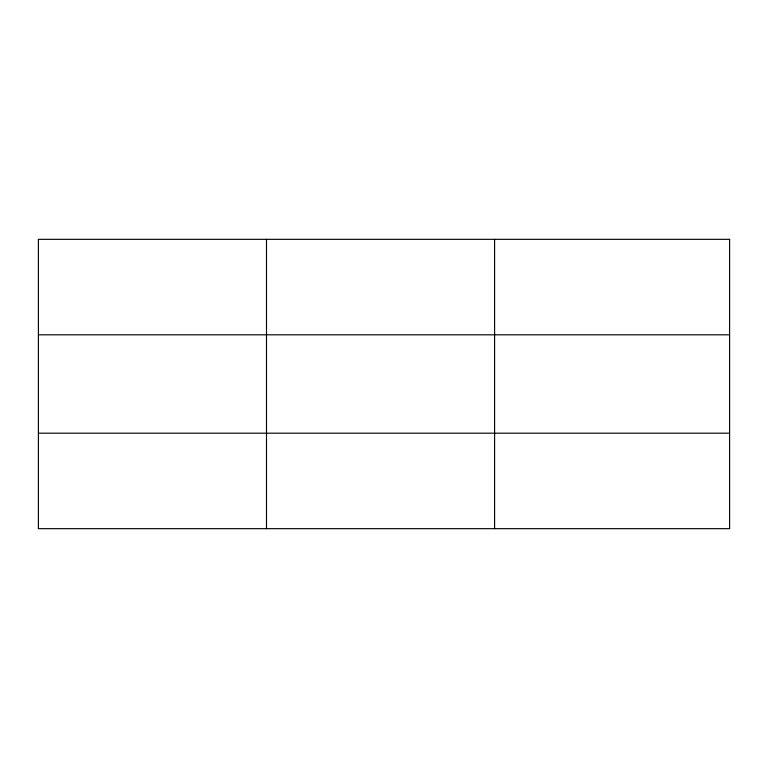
<?xml version="1.0" encoding="UTF-8"?>
<svg xmlns="http://www.w3.org/2000/svg" width="768" height="768" viewBox="0 0 768 768"><rect width="100%" height="100%" fill="white"/><g stroke="black" fill="none" stroke-linecap="round" stroke-linejoin="round"><path stroke-width="1.15" d="M266.496 239.328L266.496 528.672M494.592 239.328L494.592 528.672M38.4 334.81L729.6 334.81M38.4 433.19L729.6 433.19M729.6 239.328L729.6 528.672L38.4 528.672L38.4 239.328L729.6 239.328"/></g></svg>
